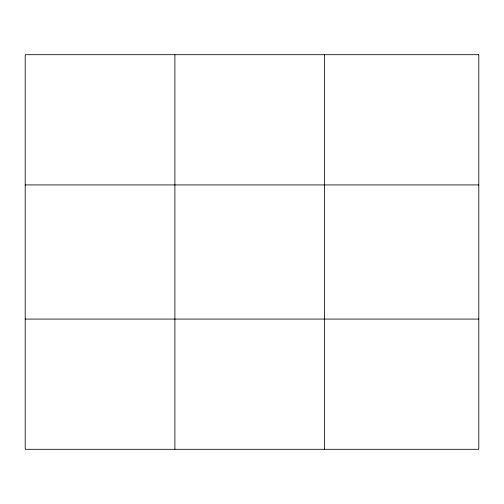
<?xml version="1.0" encoding="UTF-8"?>
<svg xmlns="http://www.w3.org/2000/svg" width="504" height="504" viewBox="0 0 504 504"><rect width="100%" height="100%" fill="white"/><g stroke="black" fill="none" stroke-linecap="round" stroke-linejoin="round"><path stroke-width="0.76" d="M174.888 54.703L174.888 449.297M324.576 54.703L324.576 449.297M25.2 184.918L478.8 184.918M25.2 319.082L478.8 319.082M478.8 54.703L478.8 449.297L25.2 449.297L25.2 54.703L478.8 54.703"/></g></svg>
